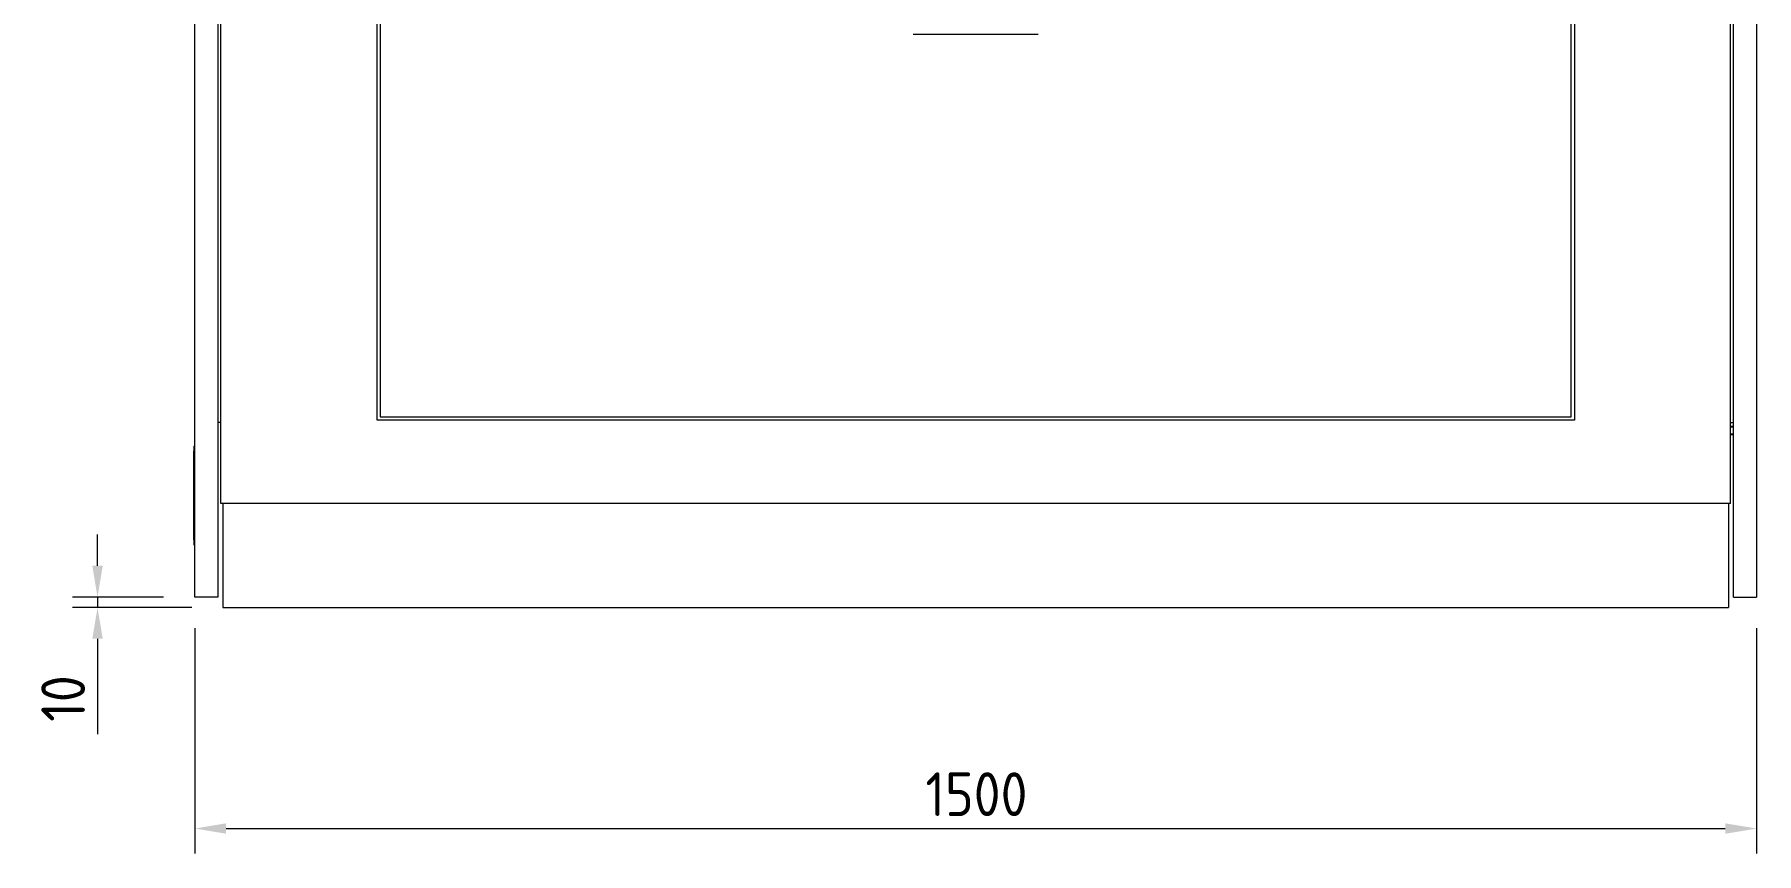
# Model space of a CAD drawing. Header units: millimetres. Extents: x 0 to 10092, y 0 to 7128.
# Drawn here: x 5213 to 6867, y 2295 to 3082 of the extents above; entities that cross this region are included whole.
import ezdxf

# ---------------------------------------------------------------- set-up
doc = ezdxf.new("R2010")
doc.units = ezdxf.units.MM
doc.header["$LTSCALE"] = 12
for name, color, linetype, lineweight, true_color in [('가시적인 것(ISO)', 3, 'Continuous', 5, 0x00ff00), ('가시적인 좁은 것(ISO)', 3, 'Continuous', 5, 0x00ff00), ('치수(ISO)', 2, 'Continuous', 5, 0xffff00)]:
    doc.layers.add(name, color=color, linetype=linetype, lineweight=lineweight, true_color=true_color)
doc.styles.add('치수 텍스트_PSTEK_POSCO', font='isocp.shx')
doc.dimstyles.new('치수_PSTEK_POSCO', dxfattribs={"dimscale": 12, "dimtxt": 3.5, "dimasz": 2.5, "dimexe": 2, "dimexo": 2.5, "dimgap": 1, "dimtad": 1, "dimrnd": 1e-08, "dimdsep": 46, "dimtxsty": '치수 텍스트_PSTEK_POSCO', "dimcen": 0.09, "dimdle": 10, "dimclrd": 7, "dimclre": 7, "dimclrt": 2, "dimadec": 1, "dimazin": 2, "dimtfac": 1, "dimtmove": 0, "dimatfit": 3, "dimfxl": 1, "dimtolj": 1, "dimlwd": -1, "dimlwe": -1, "dimarcsym": 0})

# ---------------------------------------------------------------- blocks, each defined once
blk = doc.blocks.new('*D43')
at = {"layer": 'Defpoints', "color": 0, "transparency": 16777216}
for p in [(5273.6, 2531.2), (5367.1, 2541.2), (5394.1, 2531.2)]:
    blk.add_point(p, dxfattribs=at)
at = {"layer": '치수(ISO)', "color": 7, "transparency": 16777216}
for p, q in [((5273.6, 2571.2), (5273.6, 2601.2)), ((5337.1, 2541.2), (5249.6, 2541.2)), ((5364.1, 2531.2), (5249.6, 2531.2)), ((5273.6, 2541.2), (5273.6, 2531.2)), ((5273.6, 2501.2), (5273.6, 2409.4))]:
    blk.add_line(p, q, dxfattribs=at)
for points in [[(5268.6, 2571.2), (5278.6, 2571.2), (5273.6, 2541.2)], [(5268.6, 2501.2), (5278.6, 2501.2), (5273.6, 2531.2)]]:
    blk.add_solid(points, dxfattribs=at)
at = {"layer": '치수(ISO)', "color": 2, "transparency": 16777216, "insert": (5240.6, 2421.4), "char_height": 42, "attachment_point": 4, "rotation": 90, "style": '치수 텍스트_PSTEK_POSCO'}
blk.add_mtext('\\A1;10', dxfattribs=at)
blk = doc.blocks.new('*D46')
at = {"layer": 'Defpoints', "color": 0, "transparency": 16777216}
for p in [(5367.1, 2541.2), (6867.1, 2541.2), (6867.1, 2318.9)]:
    blk.add_point(p, dxfattribs=at)
at = {"layer": '치수(ISO)', "color": 7, "transparency": 16777216}
for p, q in [((5367.1, 2511.2), (5367.1, 2294.9)), ((6867.1, 2511.2), (6867.1, 2294.9)), ((5397.1, 2318.9), (6837.1, 2318.9))]:
    blk.add_line(p, q, dxfattribs=at)
for points in [[(5397.1, 2323.9), (5397.1, 2313.9), (5367.1, 2318.9)], [(6837.1, 2323.9), (6837.1, 2313.9), (6867.1, 2318.9)]]:
    blk.add_solid(points, dxfattribs=at)
at = {"layer": '치수(ISO)', "color": 2, "transparency": 16777216, "insert": (6068.8, 2351.9), "char_height": 42, "attachment_point": 4, "style": '치수 텍스트_PSTEK_POSCO'}
blk.add_mtext('\\A1;1500', dxfattribs=at)

msp = doc.modelspace()

# ---------------------------------------------------------------- linework, layer by layer
at = {"layer": '가시적인 것(ISO)'}
for p, q in [((5367.103, 2541.209), (5367.103, 4031.209)), ((5389.103, 4031.209), (5389.103, 2541.209)), ((5392.103, 2631.209), (5392.103, 4031.209)), ((6842.103, 2631.209), (6842.103, 4031.209)), ((6845.103, 2541.209), (6845.103, 4031.209)), ((6867.103, 4031.209), (6867.103, 2541.209)), ((5542.103, 2711.209), (5542.103, 3951.209)), ((5545.103, 3948.209), (5545.103, 2714.209)), ((6689.103, 2714.209), (6689.103, 3948.209)), ((6692.103, 3951.209), (6692.103, 2711.209)), ((6177.103, 3081.509), (6057.103, 3081.509)), ((5545.103, 2714.209), (6689.103, 2714.209)), ((5392.103, 2708.909), (5389.103, 2708.909)), ((6692.103, 2711.209), (5542.103, 2711.209)), ((6842.103, 2708.909), (6845.103, 2708.909)), ((6842.103, 2705.209), (6845.103, 2705.209)), ((6842.103, 2697.209), (6845.103, 2697.209)), ((5366.103, 2681.209), (5366.093, 2681.209)), ((5366.093, 2676.209), (5366.093, 2681.209)), ((5366.103, 2686.209), (5366.103, 2591.209)), ((5366.103, 2686.209), (5367.103, 2686.209)), ((5366.103, 2676.209), (5366.093, 2676.209)), ((5366.093, 2601.209), (5366.093, 2676.209)), ((6842.103, 2631.209), (5392.103, 2631.209)), ((5394.103, 2631.209), (5394.103, 2531.209)), ((6840.103, 2631.209), (6840.103, 2531.209)), ((5366.103, 2601.209), (5366.093, 2601.209)), ((5366.093, 2596.209), (5366.093, 2601.209)), ((5366.103, 2596.209), (5366.093, 2596.209)), ((5366.103, 2591.209), (5367.103, 2591.209)), ((5389.103, 2541.209), (5367.103, 2541.209)), ((5394.103, 2531.209), (6840.103, 2531.209)), ((6845.103, 2541.209), (6867.103, 2541.209))]:
    msp.add_line(p, q, dxfattribs=at)
at = {"layer": '가시적인 좁은 것(ISO)'}
for p, q in [((6845.103, 2704.465), (6842.103, 2704.465)), ((6842.103, 2697.953), (6845.103, 2697.953))]:
    msp.add_line(p, q, dxfattribs=at)

# ---------------------------------------------------------------- dimensions: what is measured, and where the dimension line sits
at = {"layer": '치수(ISO)', "color": 7}
dim = msp.add_linear_dim(base=(5273.568, 2531.209), p1=(5367.103, 2541.209), p2=(5394.103, 2531.209), angle=270, dimstyle='치수_PSTEK_POSCO', override={"dimdec": 2, "dimtp": 0, "dimtm": 0, "dimtdec": 2, "dimtofl": 1, "dimatfit": 1}, dxfattribs=at)
dim.commit()
dim.dimension.update_dxf_attribs({"geometry": '*D43', "text_midpoint": (5273.568, 2440.293), "dimtype": 160})
dim = msp.add_linear_dim(base=(6867.103, 2318.888), p1=(5367.103, 2541.209), p2=(6867.103, 2541.209), dimstyle='치수_PSTEK_POSCO', override={"dimdec": 2, "dimtp": 0, "dimtm": 0, "dimtdec": 2, "dimtofl": 0, "dimatfit": 1}, dxfattribs=at)
dim.commit()
dim.dimension.update_dxf_attribs({"geometry": '*D46', "text_midpoint": (6117.103, 2318.888), "dimtype": 160})

doc.saveas('drawing.dxf')
